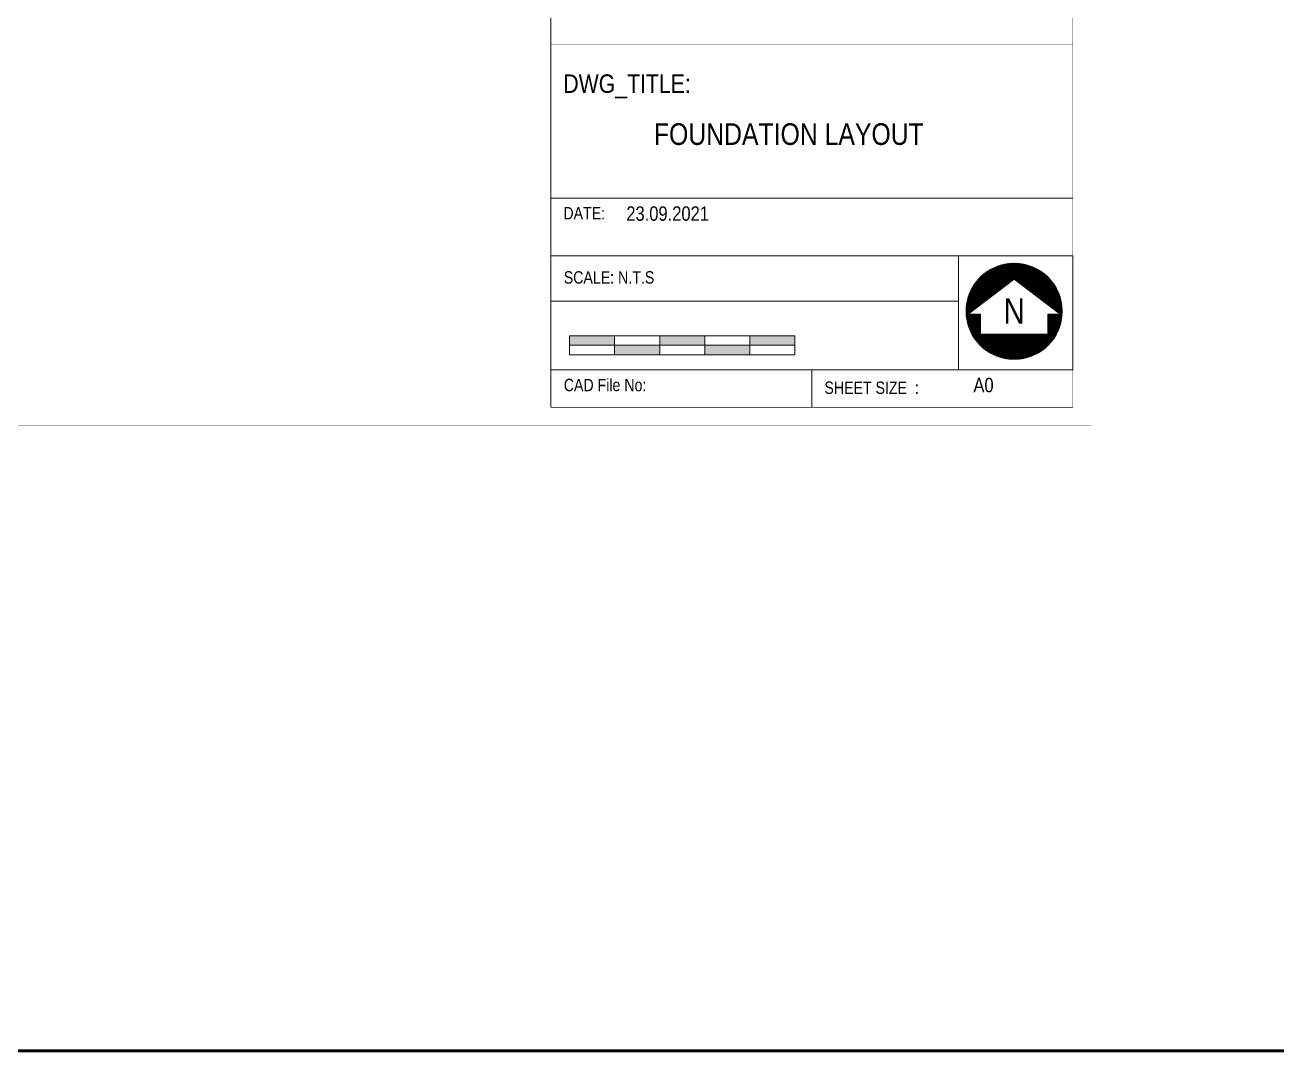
# Model space of a CAD drawing. Header units: millimetres. Extents: x 1112055 to 3390982, y -148532 to 766891.
# Drawn here: x 2921002 to 2964896, y 186588 to 222577 of the extents above; entities that cross this region are included whole.
import ezdxf
from ezdxf.enums import TextEntityAlignment as Align

# ---------------------------------------------------------------- set-up
doc = ezdxf.new("R2010")
doc.units = ezdxf.units.MM
doc.layers.add('B TITLE BLOCK', color=250, linetype='Continuous', lineweight=0)
doc.layers.add('tb text', color=7, linetype='Continuous', lineweight=13)
doc.layers.add('Layer 1', color=7, linetype='Continuous')
doc.styles.add('SWINC', font='swissc.ttf')

msp = doc.modelspace()

# ---------------------------------------------------------------- hatches: boundary and pattern name
at = {"layer": 'Layer 1', "lineweight": 0}
h = msp.add_hatch(dxfattribs=at)
h.set_pattern_fill('ANSI31', color=250, scale=8.428211, angle=360, style=0)
h.set_pattern_definition([(45, (2859305.11, 201528.17), (-18.921873, 18.921873), [])])
edge = h.paths.add_edge_path()
edge.add_arc((2955681.7, 212535.4), 1685.6, 0, 360)
h.paths.add_polyline_path([(2955681.7, 213657.5), (2957292.1, 212438.9), (2956861.6, 212438.9), (2956861.6, 211733.1), (2954501.7, 211733.1), (2954501.7, 212438.9), (2954071.3, 212438.9)], flags=16)
at = {"layer": 'tb text', "lineweight": 0}
for points in [[(2940091.1, 211672.6), (2940091.1, 211341), (2941672.2, 211341), (2941672.2, 211672.6)], [(2944786.9, 211341), (2944834.3, 211341), (2944834.3, 211672.6), (2944786.9, 211672.6), (2943253.2, 211672.6), (2943253.2, 211341)], [(2947996.4, 211341), (2947996.4, 211672.6), (2946415.3, 211672.6), (2946415.3, 211341)], [(2943253.2, 211009.3), (2943253.2, 211341), (2941672.2, 211341), (2941672.2, 211009.3)], [(2944834.3, 211341), (2944834.3, 211009.3), (2946415.3, 211009.3), (2946415.3, 211341)]]:
    msp.add_hatch(color=256, dxfattribs=at).paths.add_polyline_path(points)

# ---------------------------------------------------------------- linework, layer by layer
at = {"color": 3, "lineweight": 50}
msp.add_lwpolyline([(2725410.3, 398271.2), (3390982, 398271.2), (3390982, 186588.4), (2725410.3, 186588.4)], close=True, dxfattribs=at)
at = {"layer": 'B TITLE BLOCK', "color": 250, "lineweight": 0}
for p, q in [((2939434, 283154.4), (2939434, 209167.3)), ((2957736.7, 216500.7), (2939434.5, 216500.7)), ((2939434.2, 214483.9), (2957736.7, 214483.9)), ((2953734.9, 210482.1), (2953734.9, 214483.9)), ((2957736.7, 210482.1), (2957736.7, 214483.9)), ((2953734.9, 212890.1), (2939435.2, 212891.5)), ((2939434.2, 210482.1), (2957736.7, 210482.1)), ((2948585.4, 210482.1), (2948585.4, 209167.3))]:
    msp.add_line(p, q, dxfattribs=at)
at = {"layer": 'B TITLE BLOCK', "color": 1, "const_width": 8.39}
msp.add_lwpolyline([(2860841, 376187.5), (2958389.3, 376187.5), (2958389.3, 208514.6), (2860841, 208514.6)], close=True, dxfattribs=at)
at = {"layer": 'B TITLE BLOCK', "color": 250, "lineweight": 0}
for points, const_width in [([(2861493.7, 375534.8), (2957736.7, 375534.8), (2957736.7, 209167.3), (2861493.7, 209167.3)], 8.39), ([(2957736.7, 209167.3), (2939434, 209167.3), (2939434, 244077), (2957736.7, 244077)], 15.3), ([(2939434, 221909), (2957736.7, 221909), (2957736.7, 209167.3), (2939434, 209167.3)], 15.3)]:
    msp.add_lwpolyline(points, close=True, dxfattribs=dict(at, const_width=const_width))
at = {"layer": 'Layer 1', "lineweight": 0}
msp.add_lwpolyline([(2955681.7, 213657.5), (2954071.3, 212438.9), (2954501.7, 212438.9), (2954501.7, 211733.1), (2956861.6, 211733.1), (2956861.6, 212438.9), (2957292.1, 212438.9)], close=True, dxfattribs=at)
msp.add_circle((2955681.7, 212535.4), 1685.6, dxfattribs=at)
at = {"layer": 'tb text', "lineweight": 0}
for points in [[(2940091.1, 211672.6), (2944786.9, 211672.6), (2947996.4, 211672.6)], [(2940091.1, 211009.3), (2940091.1, 211672.6)], [(2941672.2, 211009.3), (2941672.2, 211672.6)], [(2943253.2, 211009.3), (2943253.2, 211672.6)], [(2944834.3, 211009.3), (2944834.3, 211672.6)], [(2946415.3, 211009.3), (2946415.3, 211672.6)], [(2947996.4, 211009.3), (2947996.4, 211672.6)], [(2940091.1, 211341), (2944786.9, 211341), (2947996.4, 211341)], [(2940091.1, 211009.3), (2944786.9, 211009.3), (2947996.4, 211009.3)]]:
    msp.add_lwpolyline(points, dxfattribs=at)

# ---------------------------------------------------------------- texts
at = {"layer": 'tb text', "lineweight": 0, "style": 'SWINC'}
for s, height, p in [('FOUNDATION LAYOUT', 758.596, (2943050.1, 218371)), ('23.09.2021', 505.69, (2942082.7, 215709.8))]:
    msp.add_text(s, height=height, dxfattribs=at).set_placement(p)
at = {"layer": 'tb text', "color": 7, "lineweight": 0, "style": 'SWINC'}
for s, height, p in [('DATE: ', 433.45, (2939876.9, 215759)), ('SCALE: N.T.S', 433.451, (2939891, 213507.2)), ('CAD File No:', 433.451, (2939890.4, 209732)), ('SHEET SIZE  : ', 433.451, (2949027.9, 209636.5))]:
    msp.add_text(s, height=height, dxfattribs=at).set_placement(p)
msp.add_text('N', height=894, dxfattribs=at).set_placement((2955682.8, 212543.4), align=Align.MIDDLE_CENTER)
at = {"layer": 'tb text', "lineweight": 0, "insert": (2954253.6, 210200.9), "char_height": 505.69, "width": 19243.773, "attachment_point": 1, "style": 'SWINC'}
msp.add_mtext('A0', dxfattribs=at)
at = {"layer": 'tb text', "color": 7, "lineweight": 0, "style": 'SWINC'}
msp.add_attdef('DWG_TITLE:', (2939875.1, 220195.3), '', height=650.2, dxfattribs=at)

doc.saveas('drawing.dxf')
